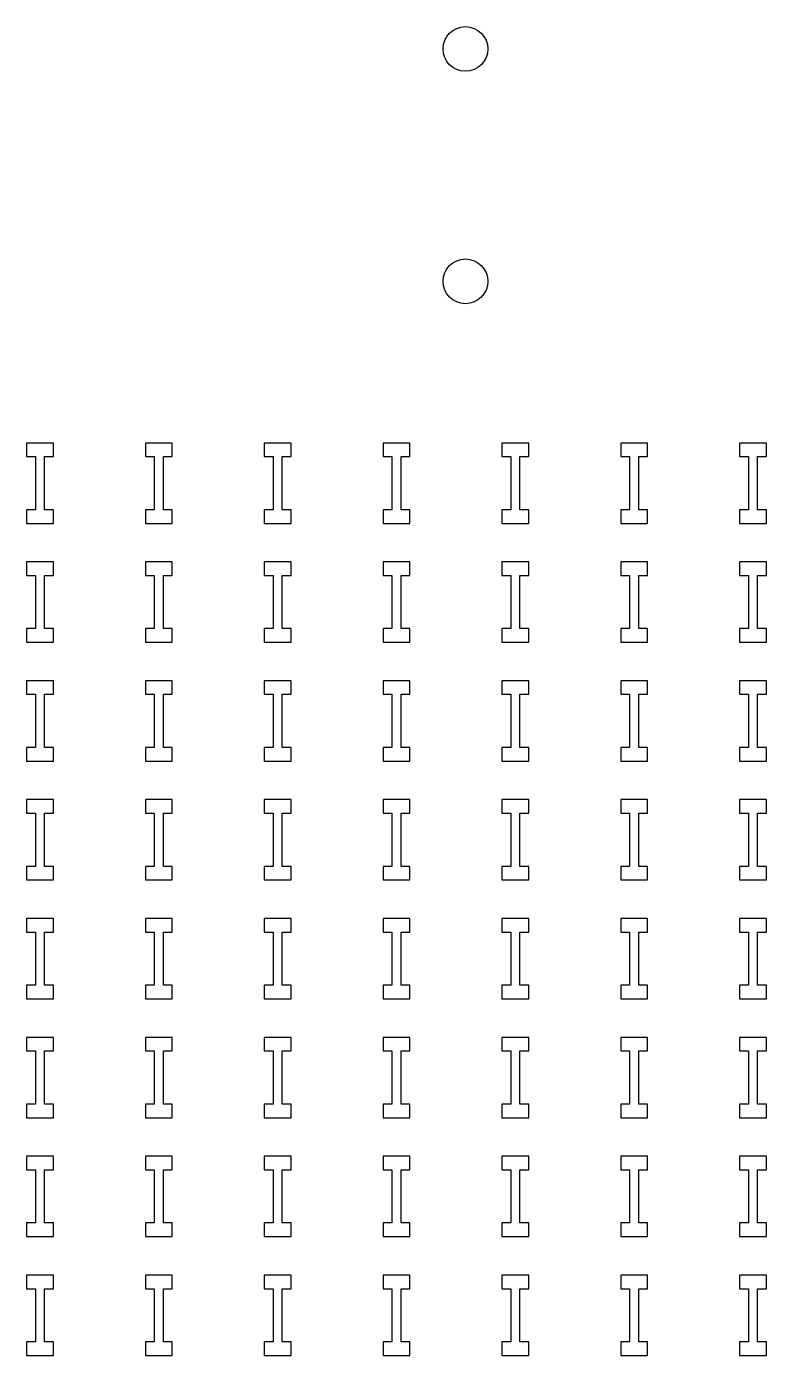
# Model space of a CAD drawing. Header units: inches. Extents: x 0 to 94.5, y 0 to 82.7.
# Drawn here: x 53.41 to 58.61, y 62.33 to 71.66 of the extents above; entities that cross this region are included whole.
import ezdxf

# ---------------------------------------------------------------- set-up
doc = ezdxf.new("R2010")
doc.units = ezdxf.units.IN

msp = doc.modelspace()

# ---------------------------------------------------------------- linework, layer by layer
for p, q in [((53.599, 68.7325), (53.41, 68.7325)), ((53.41, 68.7325), (53.41, 68.6373)), ((53.599, 68.6373), (53.599, 68.7325)), ((54.4337, 68.7325), (54.2447, 68.7325)), ((54.2447, 68.7325), (54.2447, 68.6373)), ((54.4337, 68.6373), (54.4337, 68.7325)), ((55.2684, 68.7325), (55.0794, 68.7325)), ((55.0794, 68.7325), (55.0794, 68.6373)), ((55.2684, 68.6373), (55.2684, 68.7325)), ((56.1031, 68.7325), (55.9141, 68.7325)), ((55.9141, 68.7325), (55.9141, 68.6373)), ((56.1031, 68.6373), (56.1031, 68.7325)), ((56.9378, 68.7325), (56.7488, 68.7325)), ((56.7488, 68.7325), (56.7488, 68.6373)), ((56.9378, 68.6373), (56.9378, 68.7325)), ((57.7725, 68.7325), (57.5835, 68.7325)), ((57.5835, 68.7325), (57.5835, 68.6373)), ((57.7725, 68.6373), (57.7725, 68.7325)), ((58.6073, 68.7325), (58.4183, 68.7325)), ((58.4183, 68.7325), (58.4183, 68.6373)), ((58.6073, 68.6373), (58.6073, 68.7325)), ((53.41, 68.6373), (53.4725, 68.6373)), ((53.4725, 68.6373), (53.4725, 68.2638)), ((53.5365, 68.6373), (53.599, 68.6373)), ((53.5365, 68.2638), (53.5365, 68.6373)), ((54.2447, 68.6373), (54.3072, 68.6373)), ((54.3072, 68.6373), (54.3072, 68.2638)), ((54.3712, 68.6373), (54.4337, 68.6373)), ((54.3712, 68.2638), (54.3712, 68.6373)), ((55.0794, 68.6373), (55.1419, 68.6373)), ((55.1419, 68.6373), (55.1419, 68.2638)), ((55.2059, 68.6373), (55.2684, 68.6373)), ((55.2059, 68.2638), (55.2059, 68.6373)), ((55.9141, 68.6373), (55.9766, 68.6373)), ((55.9766, 68.6373), (55.9766, 68.2638)), ((56.0406, 68.6373), (56.1031, 68.6373)), ((56.0406, 68.2638), (56.0406, 68.6373)), ((56.7488, 68.6373), (56.8113, 68.6373)), ((56.8113, 68.6373), (56.8113, 68.2638)), ((56.8753, 68.6373), (56.9378, 68.6373)), ((56.8753, 68.2638), (56.8753, 68.6373)), ((57.5835, 68.6373), (57.646, 68.6373)), ((57.646, 68.6373), (57.646, 68.2638)), ((57.71, 68.6373), (57.7725, 68.6373)), ((57.71, 68.2638), (57.71, 68.6373)), ((58.4183, 68.6373), (58.4808, 68.6373)), ((58.4808, 68.6373), (58.4808, 68.2638)), ((58.5448, 68.6373), (58.6073, 68.6373)), ((58.5448, 68.2638), (58.5448, 68.6373)), ((53.4725, 68.2638), (53.41, 68.2638)), ((53.41, 68.2638), (53.41, 68.1685)), ((53.599, 68.2638), (53.5365, 68.2638)), ((53.599, 68.1685), (53.599, 68.2638)), ((54.3072, 68.2638), (54.2447, 68.2638)), ((54.2447, 68.2638), (54.2447, 68.1685)), ((54.4337, 68.2638), (54.3712, 68.2638)), ((54.4337, 68.1685), (54.4337, 68.2638)), ((55.1419, 68.2638), (55.0794, 68.2638)), ((55.0794, 68.2638), (55.0794, 68.1685)), ((55.2684, 68.2638), (55.2059, 68.2638)), ((55.2684, 68.1685), (55.2684, 68.2638)), ((55.9766, 68.2638), (55.9141, 68.2638)), ((55.9141, 68.2638), (55.9141, 68.1685)), ((56.1031, 68.2638), (56.0406, 68.2638)), ((56.1031, 68.1685), (56.1031, 68.2638)), ((56.8113, 68.2638), (56.7488, 68.2638)), ((56.7488, 68.2638), (56.7488, 68.1685)), ((56.9378, 68.2638), (56.8753, 68.2638)), ((56.9378, 68.1685), (56.9378, 68.2638)), ((57.646, 68.2638), (57.5835, 68.2638)), ((57.5835, 68.2638), (57.5835, 68.1685)), ((57.7725, 68.2638), (57.71, 68.2638)), ((57.7725, 68.1685), (57.7725, 68.2638)), ((58.4808, 68.2638), (58.4183, 68.2638)), ((58.4183, 68.2638), (58.4183, 68.1685)), ((58.6073, 68.2638), (58.5448, 68.2638)), ((58.6073, 68.1685), (58.6073, 68.2638)), ((53.41, 68.1685), (53.599, 68.1685)), ((54.2447, 68.1685), (54.4337, 68.1685)), ((55.0794, 68.1685), (55.2684, 68.1685)), ((55.9141, 68.1685), (56.1031, 68.1685)), ((56.7488, 68.1685), (56.9378, 68.1685)), ((57.5835, 68.1685), (57.7725, 68.1685)), ((58.4183, 68.1685), (58.6073, 68.1685)), ((53.599, 67.8978), (53.41, 67.8978)), ((53.41, 67.8978), (53.41, 67.8026)), ((53.599, 67.8026), (53.599, 67.8978)), ((54.4337, 67.8978), (54.2447, 67.8978)), ((54.2447, 67.8978), (54.2447, 67.8026)), ((54.4337, 67.8026), (54.4337, 67.8978)), ((55.2684, 67.8978), (55.0794, 67.8978)), ((55.0794, 67.8978), (55.0794, 67.8026)), ((55.2684, 67.8026), (55.2684, 67.8978)), ((56.1031, 67.8978), (55.9141, 67.8978)), ((55.9141, 67.8978), (55.9141, 67.8026)), ((56.1031, 67.8026), (56.1031, 67.8978)), ((56.9378, 67.8978), (56.7488, 67.8978)), ((56.7488, 67.8978), (56.7488, 67.8026)), ((56.9378, 67.8026), (56.9378, 67.8978)), ((57.7725, 67.8978), (57.5835, 67.8978)), ((57.5835, 67.8978), (57.5835, 67.8026)), ((57.7725, 67.8026), (57.7725, 67.8978)), ((58.6073, 67.8978), (58.4183, 67.8978)), ((58.4183, 67.8978), (58.4183, 67.8026)), ((58.6073, 67.8026), (58.6073, 67.8978)), ((53.41, 67.8026), (53.4725, 67.8026)), ((53.4725, 67.8026), (53.4725, 67.4291)), ((53.5365, 67.8026), (53.599, 67.8026)), ((53.5365, 67.4291), (53.5365, 67.8026)), ((54.2447, 67.8026), (54.3072, 67.8026)), ((54.3072, 67.8026), (54.3072, 67.4291)), ((54.3712, 67.8026), (54.4337, 67.8026)), ((54.3712, 67.4291), (54.3712, 67.8026)), ((55.0794, 67.8026), (55.1419, 67.8026)), ((55.1419, 67.8026), (55.1419, 67.4291)), ((55.2059, 67.8026), (55.2684, 67.8026)), ((55.2059, 67.4291), (55.2059, 67.8026)), ((55.9141, 67.8026), (55.9766, 67.8026)), ((55.9766, 67.8026), (55.9766, 67.4291)), ((56.0406, 67.8026), (56.1031, 67.8026)), ((56.0406, 67.4291), (56.0406, 67.8026)), ((56.7488, 67.8026), (56.8113, 67.8026)), ((56.8113, 67.8026), (56.8113, 67.4291)), ((56.8753, 67.8026), (56.9378, 67.8026)), ((56.8753, 67.4291), (56.8753, 67.8026)), ((57.5835, 67.8026), (57.646, 67.8026)), ((57.646, 67.8026), (57.646, 67.4291)), ((57.71, 67.8026), (57.7725, 67.8026)), ((57.71, 67.4291), (57.71, 67.8026)), ((58.4183, 67.8026), (58.4808, 67.8026)), ((58.4808, 67.8026), (58.4808, 67.4291)), ((58.5448, 67.8026), (58.6073, 67.8026)), ((58.5448, 67.4291), (58.5448, 67.8026)), ((53.4725, 67.4291), (53.41, 67.4291)), ((53.41, 67.4291), (53.41, 67.3338)), ((53.599, 67.4291), (53.5365, 67.4291)), ((53.599, 67.3338), (53.599, 67.4291)), ((54.3072, 67.4291), (54.2447, 67.4291)), ((54.2447, 67.4291), (54.2447, 67.3338)), ((54.4337, 67.4291), (54.3712, 67.4291)), ((54.4337, 67.3338), (54.4337, 67.4291)), ((55.1419, 67.4291), (55.0794, 67.4291)), ((55.0794, 67.4291), (55.0794, 67.3338)), ((55.2684, 67.4291), (55.2059, 67.4291)), ((55.2684, 67.3338), (55.2684, 67.4291)), ((55.9766, 67.4291), (55.9141, 67.4291)), ((55.9141, 67.4291), (55.9141, 67.3338)), ((56.1031, 67.4291), (56.0406, 67.4291)), ((56.1031, 67.3338), (56.1031, 67.4291)), ((56.8113, 67.4291), (56.7488, 67.4291)), ((56.7488, 67.4291), (56.7488, 67.3338)), ((56.9378, 67.4291), (56.8753, 67.4291)), ((56.9378, 67.3338), (56.9378, 67.4291)), ((57.646, 67.4291), (57.5835, 67.4291)), ((57.5835, 67.4291), (57.5835, 67.3338)), ((57.7725, 67.4291), (57.71, 67.4291)), ((57.7725, 67.3338), (57.7725, 67.4291)), ((58.4808, 67.4291), (58.4183, 67.4291)), ((58.4183, 67.4291), (58.4183, 67.3338)), ((58.6073, 67.4291), (58.5448, 67.4291)), ((58.6073, 67.3338), (58.6073, 67.4291)), ((53.41, 67.3338), (53.599, 67.3338)), ((54.2447, 67.3338), (54.4337, 67.3338)), ((55.0794, 67.3338), (55.2684, 67.3338)), ((55.9141, 67.3338), (56.1031, 67.3338)), ((56.7488, 67.3338), (56.9378, 67.3338)), ((57.5835, 67.3338), (57.7725, 67.3338)), ((58.4183, 67.3338), (58.6073, 67.3338)), ((53.599, 67.0631), (53.41, 67.0631)), ((53.41, 67.0631), (53.41, 66.9679)), ((53.599, 66.9679), (53.599, 67.0631)), ((54.4337, 67.0631), (54.2447, 67.0631)), ((54.2447, 67.0631), (54.2447, 66.9679)), ((54.4337, 66.9679), (54.4337, 67.0631)), ((55.2684, 67.0631), (55.0794, 67.0631)), ((55.0794, 67.0631), (55.0794, 66.9679)), ((55.2684, 66.9679), (55.2684, 67.0631)), ((56.1031, 67.0631), (55.9141, 67.0631)), ((55.9141, 67.0631), (55.9141, 66.9679)), ((56.1031, 66.9679), (56.1031, 67.0631)), ((56.9378, 67.0631), (56.7488, 67.0631)), ((56.7488, 67.0631), (56.7488, 66.9679)), ((56.9378, 66.9679), (56.9378, 67.0631)), ((57.7725, 67.0631), (57.5835, 67.0631)), ((57.5835, 67.0631), (57.5835, 66.9679)), ((57.7725, 66.9679), (57.7725, 67.0631)), ((58.6073, 67.0631), (58.4183, 67.0631)), ((58.4183, 67.0631), (58.4183, 66.9679)), ((58.6073, 66.9679), (58.6073, 67.0631)), ((53.41, 66.9679), (53.4725, 66.9679)), ((53.4725, 66.9679), (53.4725, 66.5944)), ((53.5365, 66.9679), (53.599, 66.9679)), ((53.5365, 66.5944), (53.5365, 66.9679)), ((54.2447, 66.9679), (54.3072, 66.9679)), ((54.3072, 66.9679), (54.3072, 66.5944)), ((54.3712, 66.9679), (54.4337, 66.9679)), ((54.3712, 66.5944), (54.3712, 66.9679)), ((55.0794, 66.9679), (55.1419, 66.9679)), ((55.1419, 66.9679), (55.1419, 66.5944)), ((55.2059, 66.9679), (55.2684, 66.9679)), ((55.2059, 66.5944), (55.2059, 66.9679)), ((55.9141, 66.9679), (55.9766, 66.9679)), ((55.9766, 66.9679), (55.9766, 66.5944)), ((56.0406, 66.9679), (56.1031, 66.9679)), ((56.0406, 66.5944), (56.0406, 66.9679)), ((56.7488, 66.9679), (56.8113, 66.9679)), ((56.8113, 66.9679), (56.8113, 66.5944)), ((56.8753, 66.9679), (56.9378, 66.9679)), ((56.8753, 66.5944), (56.8753, 66.9679)), ((57.5835, 66.9679), (57.646, 66.9679)), ((57.646, 66.9679), (57.646, 66.5944)), ((57.71, 66.9679), (57.7725, 66.9679)), ((57.71, 66.5944), (57.71, 66.9679)), ((58.4183, 66.9679), (58.4808, 66.9679)), ((58.4808, 66.9679), (58.4808, 66.5944)), ((58.5448, 66.9679), (58.6073, 66.9679)), ((58.5448, 66.5944), (58.5448, 66.9679)), ((53.4725, 66.5944), (53.41, 66.5944)), ((53.41, 66.5944), (53.41, 66.4991)), ((53.599, 66.5944), (53.5365, 66.5944)), ((53.599, 66.4991), (53.599, 66.5944)), ((54.3072, 66.5944), (54.2447, 66.5944)), ((54.2447, 66.5944), (54.2447, 66.4991)), ((54.4337, 66.5944), (54.3712, 66.5944)), ((54.4337, 66.4991), (54.4337, 66.5944)), ((55.1419, 66.5944), (55.0794, 66.5944)), ((55.0794, 66.5944), (55.0794, 66.4991)), ((55.2684, 66.5944), (55.2059, 66.5944)), ((55.2684, 66.4991), (55.2684, 66.5944)), ((55.9766, 66.5944), (55.9141, 66.5944)), ((55.9141, 66.5944), (55.9141, 66.4991)), ((56.1031, 66.5944), (56.0406, 66.5944)), ((56.1031, 66.4991), (56.1031, 66.5944)), ((56.8113, 66.5944), (56.7488, 66.5944)), ((56.7488, 66.5944), (56.7488, 66.4991)), ((56.9378, 66.5944), (56.8753, 66.5944)), ((56.9378, 66.4991), (56.9378, 66.5944)), ((57.646, 66.5944), (57.5835, 66.5944)), ((57.5835, 66.5944), (57.5835, 66.4991)), ((57.7725, 66.5944), (57.71, 66.5944)), ((57.7725, 66.4991), (57.7725, 66.5944)), ((58.4808, 66.5944), (58.4183, 66.5944)), ((58.4183, 66.5944), (58.4183, 66.4991)), ((58.6073, 66.5944), (58.5448, 66.5944)), ((58.6073, 66.4991), (58.6073, 66.5944)), ((53.41, 66.4991), (53.599, 66.4991)), ((54.2447, 66.4991), (54.4337, 66.4991)), ((55.0794, 66.4991), (55.2684, 66.4991)), ((55.9141, 66.4991), (56.1031, 66.4991)), ((56.7488, 66.4991), (56.9378, 66.4991)), ((57.5835, 66.4991), (57.7725, 66.4991)), ((58.4183, 66.4991), (58.6073, 66.4991)), ((53.599, 66.2284), (53.41, 66.2284)), ((53.41, 66.2284), (53.41, 66.1331)), ((53.599, 66.1331), (53.599, 66.2284)), ((54.4337, 66.2284), (54.2447, 66.2284)), ((54.2447, 66.2284), (54.2447, 66.1331)), ((54.4337, 66.1331), (54.4337, 66.2284)), ((55.2684, 66.2284), (55.0794, 66.2284)), ((55.0794, 66.2284), (55.0794, 66.1331)), ((55.2684, 66.1331), (55.2684, 66.2284)), ((56.1031, 66.2284), (55.9141, 66.2284)), ((55.9141, 66.2284), (55.9141, 66.1331)), ((56.1031, 66.1331), (56.1031, 66.2284)), ((56.9378, 66.2284), (56.7488, 66.2284)), ((56.7488, 66.2284), (56.7488, 66.1331)), ((56.9378, 66.1331), (56.9378, 66.2284)), ((57.7725, 66.2284), (57.5835, 66.2284)), ((57.5835, 66.2284), (57.5835, 66.1331)), ((57.7725, 66.1331), (57.7725, 66.2284)), ((58.6073, 66.2284), (58.4183, 66.2284)), ((58.4183, 66.2284), (58.4183, 66.1331)), ((58.6073, 66.1331), (58.6073, 66.2284)), ((53.41, 66.1331), (53.4725, 66.1331)), ((53.4725, 66.1331), (53.4725, 65.7596)), ((53.5365, 66.1331), (53.599, 66.1331)), ((53.5365, 65.7596), (53.5365, 66.1331)), ((54.2447, 66.1331), (54.3072, 66.1331)), ((54.3072, 66.1331), (54.3072, 65.7596)), ((54.3712, 66.1331), (54.4337, 66.1331)), ((54.3712, 65.7596), (54.3712, 66.1331)), ((55.0794, 66.1331), (55.1419, 66.1331)), ((55.1419, 66.1331), (55.1419, 65.7596)), ((55.2059, 66.1331), (55.2684, 66.1331)), ((55.2059, 65.7596), (55.2059, 66.1331)), ((55.9141, 66.1331), (55.9766, 66.1331)), ((55.9766, 66.1331), (55.9766, 65.7596)), ((56.0406, 66.1331), (56.1031, 66.1331)), ((56.0406, 65.7596), (56.0406, 66.1331)), ((56.7488, 66.1331), (56.8113, 66.1331)), ((56.8113, 66.1331), (56.8113, 65.7596)), ((56.8753, 66.1331), (56.9378, 66.1331)), ((56.8753, 65.7596), (56.8753, 66.1331)), ((57.5835, 66.1331), (57.646, 66.1331)), ((57.646, 66.1331), (57.646, 65.7596)), ((57.71, 66.1331), (57.7725, 66.1331)), ((57.71, 65.7596), (57.71, 66.1331)), ((58.4183, 66.1331), (58.4808, 66.1331)), ((58.4808, 66.1331), (58.4808, 65.7596)), ((58.5448, 66.1331), (58.6073, 66.1331)), ((58.5448, 65.7596), (58.5448, 66.1331)), ((53.4725, 65.7596), (53.41, 65.7596)), ((53.41, 65.7596), (53.41, 65.6644)), ((53.599, 65.7596), (53.5365, 65.7596)), ((53.599, 65.6644), (53.599, 65.7596)), ((54.3072, 65.7596), (54.2447, 65.7596)), ((54.2447, 65.7596), (54.2447, 65.6644)), ((54.4337, 65.7596), (54.3712, 65.7596)), ((54.4337, 65.6644), (54.4337, 65.7596)), ((55.1419, 65.7596), (55.0794, 65.7596)), ((55.0794, 65.7596), (55.0794, 65.6644)), ((55.2684, 65.7596), (55.2059, 65.7596)), ((55.2684, 65.6644), (55.2684, 65.7596)), ((55.9766, 65.7596), (55.9141, 65.7596)), ((55.9141, 65.7596), (55.9141, 65.6644)), ((56.1031, 65.7596), (56.0406, 65.7596)), ((56.1031, 65.6644), (56.1031, 65.7596)), ((56.8113, 65.7596), (56.7488, 65.7596)), ((56.7488, 65.7596), (56.7488, 65.6644)), ((56.9378, 65.7596), (56.8753, 65.7596)), ((56.9378, 65.6644), (56.9378, 65.7596)), ((57.646, 65.7596), (57.5835, 65.7596)), ((57.5835, 65.7596), (57.5835, 65.6644)), ((57.7725, 65.7596), (57.71, 65.7596)), ((57.7725, 65.6644), (57.7725, 65.7596)), ((58.4808, 65.7596), (58.4183, 65.7596)), ((58.4183, 65.7596), (58.4183, 65.6644)), ((58.6073, 65.7596), (58.5448, 65.7596)), ((58.6073, 65.6644), (58.6073, 65.7596)), ((53.41, 65.6644), (53.599, 65.6644)), ((54.2447, 65.6644), (54.4337, 65.6644)), ((55.0794, 65.6644), (55.2684, 65.6644)), ((55.9141, 65.6644), (56.1031, 65.6644)), ((56.7488, 65.6644), (56.9378, 65.6644)), ((57.5835, 65.6644), (57.7725, 65.6644)), ((58.4183, 65.6644), (58.6073, 65.6644)), ((53.599, 65.3937), (53.41, 65.3937)), ((53.41, 65.3937), (53.41, 65.2984)), ((53.599, 65.2984), (53.599, 65.3937)), ((54.4337, 65.3937), (54.2447, 65.3937)), ((54.2447, 65.3937), (54.2447, 65.2984)), ((54.4337, 65.2984), (54.4337, 65.3937)), ((55.2684, 65.3937), (55.0794, 65.3937)), ((55.0794, 65.3937), (55.0794, 65.2984)), ((55.2684, 65.2984), (55.2684, 65.3937)), ((56.1031, 65.3937), (55.9141, 65.3937)), ((55.9141, 65.3937), (55.9141, 65.2984)), ((56.1031, 65.2984), (56.1031, 65.3937)), ((56.9378, 65.3937), (56.7488, 65.3937)), ((56.7488, 65.3937), (56.7488, 65.2984)), ((56.9378, 65.2984), (56.9378, 65.3937)), ((57.7725, 65.3937), (57.5835, 65.3937)), ((57.5835, 65.3937), (57.5835, 65.2984)), ((57.7725, 65.2984), (57.7725, 65.3937)), ((58.6073, 65.3937), (58.4183, 65.3937)), ((58.4183, 65.3937), (58.4183, 65.2984)), ((58.6073, 65.2984), (58.6073, 65.3937)), ((53.41, 65.2984), (53.4725, 65.2984)), ((53.4725, 65.2984), (53.4725, 64.9249)), ((53.5365, 65.2984), (53.599, 65.2984)), ((53.5365, 64.9249), (53.5365, 65.2984)), ((54.2447, 65.2984), (54.3072, 65.2984)), ((54.3072, 65.2984), (54.3072, 64.9249)), ((54.3712, 65.2984), (54.4337, 65.2984)), ((54.3712, 64.9249), (54.3712, 65.2984)), ((55.0794, 65.2984), (55.1419, 65.2984)), ((55.1419, 65.2984), (55.1419, 64.9249)), ((55.2059, 65.2984), (55.2684, 65.2984)), ((55.2059, 64.9249), (55.2059, 65.2984)), ((55.9141, 65.2984), (55.9766, 65.2984)), ((55.9766, 65.2984), (55.9766, 64.9249)), ((56.0406, 65.2984), (56.1031, 65.2984)), ((56.0406, 64.9249), (56.0406, 65.2984)), ((56.7488, 65.2984), (56.8113, 65.2984)), ((56.8113, 65.2984), (56.8113, 64.9249)), ((56.8753, 65.2984), (56.9378, 65.2984)), ((56.8753, 64.9249), (56.8753, 65.2984)), ((57.5835, 65.2984), (57.646, 65.2984)), ((57.646, 65.2984), (57.646, 64.9249)), ((57.71, 65.2984), (57.7725, 65.2984)), ((57.71, 64.9249), (57.71, 65.2984)), ((58.4183, 65.2984), (58.4808, 65.2984)), ((58.4808, 65.2984), (58.4808, 64.9249)), ((58.5448, 65.2984), (58.6073, 65.2984)), ((58.5448, 64.9249), (58.5448, 65.2984)), ((53.4725, 64.9249), (53.41, 64.9249)), ((53.41, 64.9249), (53.41, 64.8297)), ((53.599, 64.9249), (53.5365, 64.9249)), ((53.599, 64.8297), (53.599, 64.9249)), ((54.3072, 64.9249), (54.2447, 64.9249)), ((54.2447, 64.9249), (54.2447, 64.8297)), ((54.4337, 64.9249), (54.3712, 64.9249)), ((54.4337, 64.8297), (54.4337, 64.9249)), ((55.1419, 64.9249), (55.0794, 64.9249)), ((55.0794, 64.9249), (55.0794, 64.8297)), ((55.2684, 64.9249), (55.2059, 64.9249)), ((55.2684, 64.8297), (55.2684, 64.9249)), ((55.9766, 64.9249), (55.9141, 64.9249)), ((55.9141, 64.9249), (55.9141, 64.8297)), ((56.1031, 64.9249), (56.0406, 64.9249)), ((56.1031, 64.8297), (56.1031, 64.9249)), ((56.8113, 64.9249), (56.7488, 64.9249)), ((56.7488, 64.9249), (56.7488, 64.8297)), ((56.9378, 64.9249), (56.8753, 64.9249)), ((56.9378, 64.8297), (56.9378, 64.9249)), ((57.646, 64.9249), (57.5835, 64.9249)), ((57.5835, 64.9249), (57.5835, 64.8297)), ((57.7725, 64.9249), (57.71, 64.9249)), ((57.7725, 64.8297), (57.7725, 64.9249)), ((58.4808, 64.9249), (58.4183, 64.9249)), ((58.4183, 64.9249), (58.4183, 64.8297)), ((58.6073, 64.9249), (58.5448, 64.9249)), ((58.6073, 64.8297), (58.6073, 64.9249)), ((53.41, 64.8297), (53.599, 64.8297)), ((54.2447, 64.8297), (54.4337, 64.8297)), ((55.0794, 64.8297), (55.2684, 64.8297)), ((55.9141, 64.8297), (56.1031, 64.8297)), ((56.7488, 64.8297), (56.9378, 64.8297)), ((57.5835, 64.8297), (57.7725, 64.8297)), ((58.4183, 64.8297), (58.6073, 64.8297)), ((53.599, 64.559), (53.41, 64.559)), ((53.41, 64.559), (53.41, 64.4637)), ((53.599, 64.4637), (53.599, 64.559)), ((54.4337, 64.559), (54.2447, 64.559)), ((54.2447, 64.559), (54.2447, 64.4637)), ((54.4337, 64.4637), (54.4337, 64.559)), ((55.2684, 64.559), (55.0794, 64.559)), ((55.0794, 64.559), (55.0794, 64.4637)), ((55.2684, 64.4637), (55.2684, 64.559)), ((56.1031, 64.559), (55.9141, 64.559)), ((55.9141, 64.559), (55.9141, 64.4637)), ((56.1031, 64.4637), (56.1031, 64.559)), ((56.9378, 64.559), (56.7488, 64.559)), ((56.7488, 64.559), (56.7488, 64.4637)), ((56.9378, 64.4637), (56.9378, 64.559)), ((57.7725, 64.559), (57.5835, 64.559)), ((57.5835, 64.559), (57.5835, 64.4637)), ((57.7725, 64.4637), (57.7725, 64.559)), ((58.6073, 64.559), (58.4183, 64.559)), ((58.4183, 64.559), (58.4183, 64.4637)), ((58.6073, 64.4637), (58.6073, 64.559)), ((53.41, 64.4637), (53.4725, 64.4637)), ((53.4725, 64.4637), (53.4725, 64.0902)), ((53.5365, 64.4637), (53.599, 64.4637)), ((53.5365, 64.0902), (53.5365, 64.4637)), ((54.2447, 64.4637), (54.3072, 64.4637)), ((54.3072, 64.4637), (54.3072, 64.0902)), ((54.3712, 64.4637), (54.4337, 64.4637)), ((54.3712, 64.0902), (54.3712, 64.4637)), ((55.0794, 64.4637), (55.1419, 64.4637)), ((55.1419, 64.4637), (55.1419, 64.0902)), ((55.2059, 64.4637), (55.2684, 64.4637)), ((55.2059, 64.0902), (55.2059, 64.4637)), ((55.9141, 64.4637), (55.9766, 64.4637)), ((55.9766, 64.4637), (55.9766, 64.0902)), ((56.0406, 64.4637), (56.1031, 64.4637)), ((56.0406, 64.0902), (56.0406, 64.4637)), ((56.7488, 64.4637), (56.8113, 64.4637)), ((56.8113, 64.4637), (56.8113, 64.0902)), ((56.8753, 64.4637), (56.9378, 64.4637)), ((56.8753, 64.0902), (56.8753, 64.4637)), ((57.5835, 64.4637), (57.646, 64.4637)), ((57.646, 64.4637), (57.646, 64.0902)), ((57.71, 64.4637), (57.7725, 64.4637)), ((57.71, 64.0902), (57.71, 64.4637)), ((58.4183, 64.4637), (58.4808, 64.4637)), ((58.4808, 64.4637), (58.4808, 64.0902)), ((58.5448, 64.4637), (58.6073, 64.4637)), ((58.5448, 64.0902), (58.5448, 64.4637)), ((53.4725, 64.0902), (53.41, 64.0902)), ((53.41, 64.0902), (53.41, 63.995)), ((53.599, 64.0902), (53.5365, 64.0902)), ((53.599, 63.995), (53.599, 64.0902)), ((54.3072, 64.0902), (54.2447, 64.0902)), ((54.2447, 64.0902), (54.2447, 63.995)), ((54.4337, 64.0902), (54.3712, 64.0902)), ((54.4337, 63.995), (54.4337, 64.0902)), ((55.1419, 64.0902), (55.0794, 64.0902)), ((55.0794, 64.0902), (55.0794, 63.995)), ((55.2684, 64.0902), (55.2059, 64.0902)), ((55.2684, 63.995), (55.2684, 64.0902)), ((55.9766, 64.0902), (55.9141, 64.0902)), ((55.9141, 64.0902), (55.9141, 63.995)), ((56.1031, 64.0902), (56.0406, 64.0902)), ((56.1031, 63.995), (56.1031, 64.0902)), ((56.8113, 64.0902), (56.7488, 64.0902)), ((56.7488, 64.0902), (56.7488, 63.995)), ((56.9378, 64.0902), (56.8753, 64.0902)), ((56.9378, 63.995), (56.9378, 64.0902)), ((57.646, 64.0902), (57.5835, 64.0902)), ((57.5835, 64.0902), (57.5835, 63.995)), ((57.7725, 64.0902), (57.71, 64.0902)), ((57.7725, 63.995), (57.7725, 64.0902)), ((58.4808, 64.0902), (58.4183, 64.0902)), ((58.4183, 64.0902), (58.4183, 63.995)), ((58.6073, 64.0902), (58.5448, 64.0902)), ((58.6073, 63.995), (58.6073, 64.0902)), ((53.41, 63.995), (53.599, 63.995)), ((54.2447, 63.995), (54.4337, 63.995)), ((55.0794, 63.995), (55.2684, 63.995)), ((55.9141, 63.995), (56.1031, 63.995)), ((56.7488, 63.995), (56.9378, 63.995)), ((57.5835, 63.995), (57.7725, 63.995)), ((58.4183, 63.995), (58.6073, 63.995)), ((53.599, 63.7242), (53.41, 63.7242)), ((53.41, 63.7242), (53.41, 63.629)), ((53.599, 63.629), (53.599, 63.7242)), ((54.4337, 63.7242), (54.2447, 63.7242)), ((54.2447, 63.7242), (54.2447, 63.629)), ((54.4337, 63.629), (54.4337, 63.7242)), ((55.2684, 63.7242), (55.0794, 63.7242)), ((55.0794, 63.7242), (55.0794, 63.629)), ((55.2684, 63.629), (55.2684, 63.7242)), ((56.1031, 63.7242), (55.9141, 63.7242)), ((55.9141, 63.7242), (55.9141, 63.629)), ((56.1031, 63.629), (56.1031, 63.7242)), ((56.9378, 63.7242), (56.7488, 63.7242)), ((56.7488, 63.7242), (56.7488, 63.629)), ((56.9378, 63.629), (56.9378, 63.7242)), ((57.7725, 63.7242), (57.5835, 63.7242)), ((57.5835, 63.7242), (57.5835, 63.629)), ((57.7725, 63.629), (57.7725, 63.7242)), ((58.6073, 63.7242), (58.4183, 63.7242)), ((58.4183, 63.7242), (58.4183, 63.629)), ((58.6073, 63.629), (58.6073, 63.7242)), ((53.41, 63.629), (53.4725, 63.629)), ((53.4725, 63.629), (53.4725, 63.2555)), ((53.5365, 63.629), (53.599, 63.629)), ((53.5365, 63.2555), (53.5365, 63.629)), ((54.2447, 63.629), (54.3072, 63.629)), ((54.3072, 63.629), (54.3072, 63.2555)), ((54.3712, 63.629), (54.4337, 63.629)), ((54.3712, 63.2555), (54.3712, 63.629)), ((55.0794, 63.629), (55.1419, 63.629)), ((55.1419, 63.629), (55.1419, 63.2555)), ((55.2059, 63.629), (55.2684, 63.629)), ((55.2059, 63.2555), (55.2059, 63.629)), ((55.9141, 63.629), (55.9766, 63.629)), ((55.9766, 63.629), (55.9766, 63.2555)), ((56.0406, 63.629), (56.1031, 63.629)), ((56.0406, 63.2555), (56.0406, 63.629)), ((56.7488, 63.629), (56.8113, 63.629)), ((56.8113, 63.629), (56.8113, 63.2555)), ((56.8753, 63.629), (56.9378, 63.629)), ((56.8753, 63.2555), (56.8753, 63.629)), ((57.5835, 63.629), (57.646, 63.629)), ((57.646, 63.629), (57.646, 63.2555)), ((57.71, 63.629), (57.7725, 63.629)), ((57.71, 63.2555), (57.71, 63.629)), ((58.4183, 63.629), (58.4808, 63.629)), ((58.4808, 63.629), (58.4808, 63.2555)), ((58.5448, 63.629), (58.6073, 63.629)), ((58.5448, 63.2555), (58.5448, 63.629)), ((53.4725, 63.2555), (53.41, 63.2555)), ((53.41, 63.2555), (53.41, 63.1602)), ((53.599, 63.2555), (53.5365, 63.2555)), ((53.599, 63.1602), (53.599, 63.2555)), ((54.3072, 63.2555), (54.2447, 63.2555)), ((54.2447, 63.2555), (54.2447, 63.1602)), ((54.4337, 63.2555), (54.3712, 63.2555)), ((54.4337, 63.1602), (54.4337, 63.2555)), ((55.1419, 63.2555), (55.0794, 63.2555)), ((55.0794, 63.2555), (55.0794, 63.1602)), ((55.2684, 63.2555), (55.2059, 63.2555)), ((55.2684, 63.1602), (55.2684, 63.2555)), ((55.9766, 63.2555), (55.9141, 63.2555)), ((55.9141, 63.2555), (55.9141, 63.1602)), ((56.1031, 63.2555), (56.0406, 63.2555)), ((56.1031, 63.1602), (56.1031, 63.2555)), ((56.8113, 63.2555), (56.7488, 63.2555)), ((56.7488, 63.2555), (56.7488, 63.1602)), ((56.9378, 63.2555), (56.8753, 63.2555)), ((56.9378, 63.1602), (56.9378, 63.2555)), ((57.646, 63.2555), (57.5835, 63.2555)), ((57.5835, 63.2555), (57.5835, 63.1602)), ((57.7725, 63.2555), (57.71, 63.2555)), ((57.7725, 63.1602), (57.7725, 63.2555)), ((58.4808, 63.2555), (58.4183, 63.2555)), ((58.4183, 63.2555), (58.4183, 63.1602)), ((58.6073, 63.2555), (58.5448, 63.2555)), ((58.6073, 63.1602), (58.6073, 63.2555)), ((53.41, 63.1602), (53.599, 63.1602)), ((54.2447, 63.1602), (54.4337, 63.1602)), ((55.0794, 63.1602), (55.2684, 63.1602)), ((55.9141, 63.1602), (56.1031, 63.1602)), ((56.7488, 63.1602), (56.9378, 63.1602)), ((57.5835, 63.1602), (57.7725, 63.1602)), ((58.4183, 63.1602), (58.6073, 63.1602)), ((53.599, 62.8895), (53.41, 62.8895)), ((53.41, 62.8895), (53.41, 62.7943)), ((53.599, 62.7943), (53.599, 62.8895)), ((54.4337, 62.8895), (54.2447, 62.8895)), ((54.2447, 62.8895), (54.2447, 62.7943)), ((54.4337, 62.7943), (54.4337, 62.8895)), ((55.2684, 62.8895), (55.0794, 62.8895)), ((55.0794, 62.8895), (55.0794, 62.7943)), ((55.2684, 62.7943), (55.2684, 62.8895)), ((56.1031, 62.8895), (55.9141, 62.8895)), ((55.9141, 62.8895), (55.9141, 62.7943)), ((56.1031, 62.7943), (56.1031, 62.8895)), ((56.9378, 62.8895), (56.7488, 62.8895)), ((56.7488, 62.8895), (56.7488, 62.7943)), ((56.9378, 62.7943), (56.9378, 62.8895)), ((57.7725, 62.8895), (57.5835, 62.8895)), ((57.5835, 62.8895), (57.5835, 62.7943)), ((57.7725, 62.7943), (57.7725, 62.8895)), ((58.6073, 62.8895), (58.4183, 62.8895)), ((58.4183, 62.8895), (58.4183, 62.7943)), ((58.6073, 62.7943), (58.6073, 62.8895)), ((53.41, 62.7943), (53.4725, 62.7943)), ((53.4725, 62.7943), (53.4725, 62.4208)), ((53.5365, 62.7943), (53.599, 62.7943)), ((53.5365, 62.4208), (53.5365, 62.7943)), ((54.2447, 62.7943), (54.3072, 62.7943)), ((54.3072, 62.7943), (54.3072, 62.4208)), ((54.3712, 62.7943), (54.4337, 62.7943)), ((54.3712, 62.4208), (54.3712, 62.7943)), ((55.0794, 62.7943), (55.1419, 62.7943)), ((55.1419, 62.7943), (55.1419, 62.4208)), ((55.2059, 62.7943), (55.2684, 62.7943)), ((55.2059, 62.4208), (55.2059, 62.7943)), ((55.9141, 62.7943), (55.9766, 62.7943)), ((55.9766, 62.7943), (55.9766, 62.4208)), ((56.0406, 62.7943), (56.1031, 62.7943)), ((56.0406, 62.4208), (56.0406, 62.7943)), ((56.7488, 62.7943), (56.8113, 62.7943)), ((56.8113, 62.7943), (56.8113, 62.4208)), ((56.8753, 62.7943), (56.9378, 62.7943)), ((56.8753, 62.4208), (56.8753, 62.7943)), ((57.5835, 62.7943), (57.646, 62.7943)), ((57.646, 62.7943), (57.646, 62.4208)), ((57.71, 62.7943), (57.7725, 62.7943)), ((57.71, 62.4208), (57.71, 62.7943)), ((58.4183, 62.7943), (58.4808, 62.7943)), ((58.4808, 62.7943), (58.4808, 62.4208)), ((58.5448, 62.7943), (58.6073, 62.7943)), ((58.5448, 62.4208), (58.5448, 62.7943)), ((53.4725, 62.4208), (53.41, 62.4208)), ((53.41, 62.4208), (53.41, 62.3255)), ((53.599, 62.4208), (53.5365, 62.4208)), ((53.599, 62.3255), (53.599, 62.4208)), ((54.3072, 62.4208), (54.2447, 62.4208)), ((54.2447, 62.4208), (54.2447, 62.3255)), ((54.4337, 62.4208), (54.3712, 62.4208)), ((54.4337, 62.3255), (54.4337, 62.4208)), ((55.1419, 62.4208), (55.0794, 62.4208)), ((55.0794, 62.4208), (55.0794, 62.3255)), ((55.2684, 62.4208), (55.2059, 62.4208)), ((55.2684, 62.3255), (55.2684, 62.4208)), ((55.9766, 62.4208), (55.9141, 62.4208)), ((55.9141, 62.4208), (55.9141, 62.3255)), ((56.1031, 62.4208), (56.0406, 62.4208)), ((56.1031, 62.3255), (56.1031, 62.4208)), ((56.8113, 62.4208), (56.7488, 62.4208)), ((56.7488, 62.4208), (56.7488, 62.3255)), ((56.9378, 62.4208), (56.8753, 62.4208)), ((56.9378, 62.3255), (56.9378, 62.4208)), ((57.646, 62.4208), (57.5835, 62.4208)), ((57.5835, 62.4208), (57.5835, 62.3255)), ((57.7725, 62.4208), (57.71, 62.4208)), ((57.7725, 62.3255), (57.7725, 62.4208)), ((58.4808, 62.4208), (58.4183, 62.4208)), ((58.4183, 62.4208), (58.4183, 62.3255)), ((58.6073, 62.4208), (58.5448, 62.4208)), ((58.6073, 62.3255), (58.6073, 62.4208)), ((53.41, 62.3255), (53.599, 62.3255)), ((54.2447, 62.3255), (54.4337, 62.3255)), ((55.0794, 62.3255), (55.2684, 62.3255)), ((55.9141, 62.3255), (56.1031, 62.3255)), ((56.7488, 62.3255), (56.9378, 62.3255)), ((57.5835, 62.3255), (57.7725, 62.3255)), ((58.4183, 62.3255), (58.6073, 62.3255))]:
    msp.add_line(p, q)
for centre in [(56.4929, 71.5), (56.4929, 69.8679)]:
    msp.add_circle(centre, 0.157)

doc.saveas('drawing.dxf')
